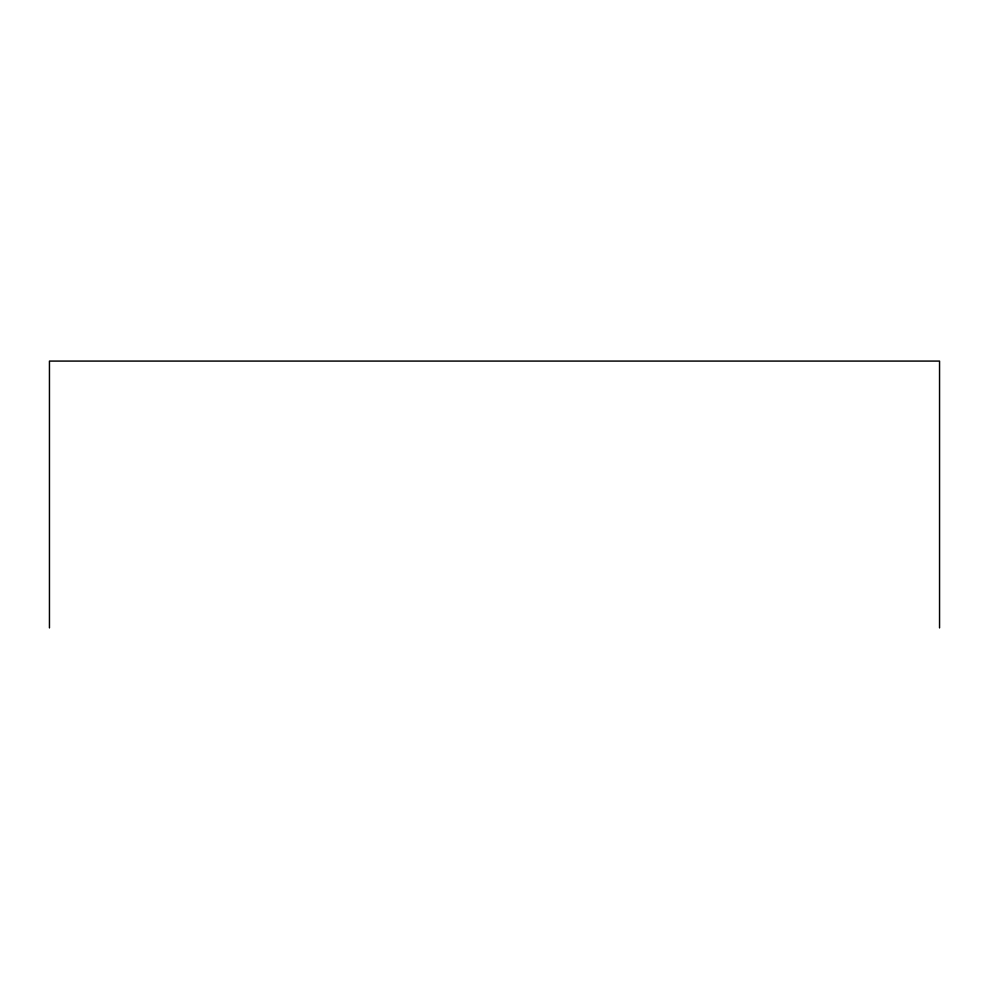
<?xml version="1.0" encoding="UTF-8"?>
<svg xmlns="http://www.w3.org/2000/svg" width="989" height="989" viewBox="0 0 989 989"><rect width="100%" height="100%" fill="white"/><g stroke="black" fill="none" stroke-linecap="round" stroke-linejoin="round"><path stroke-width="1.48" d="M939.55 627.916L939.55 361.084L49.45 361.084L49.45 627.916"/></g></svg>
